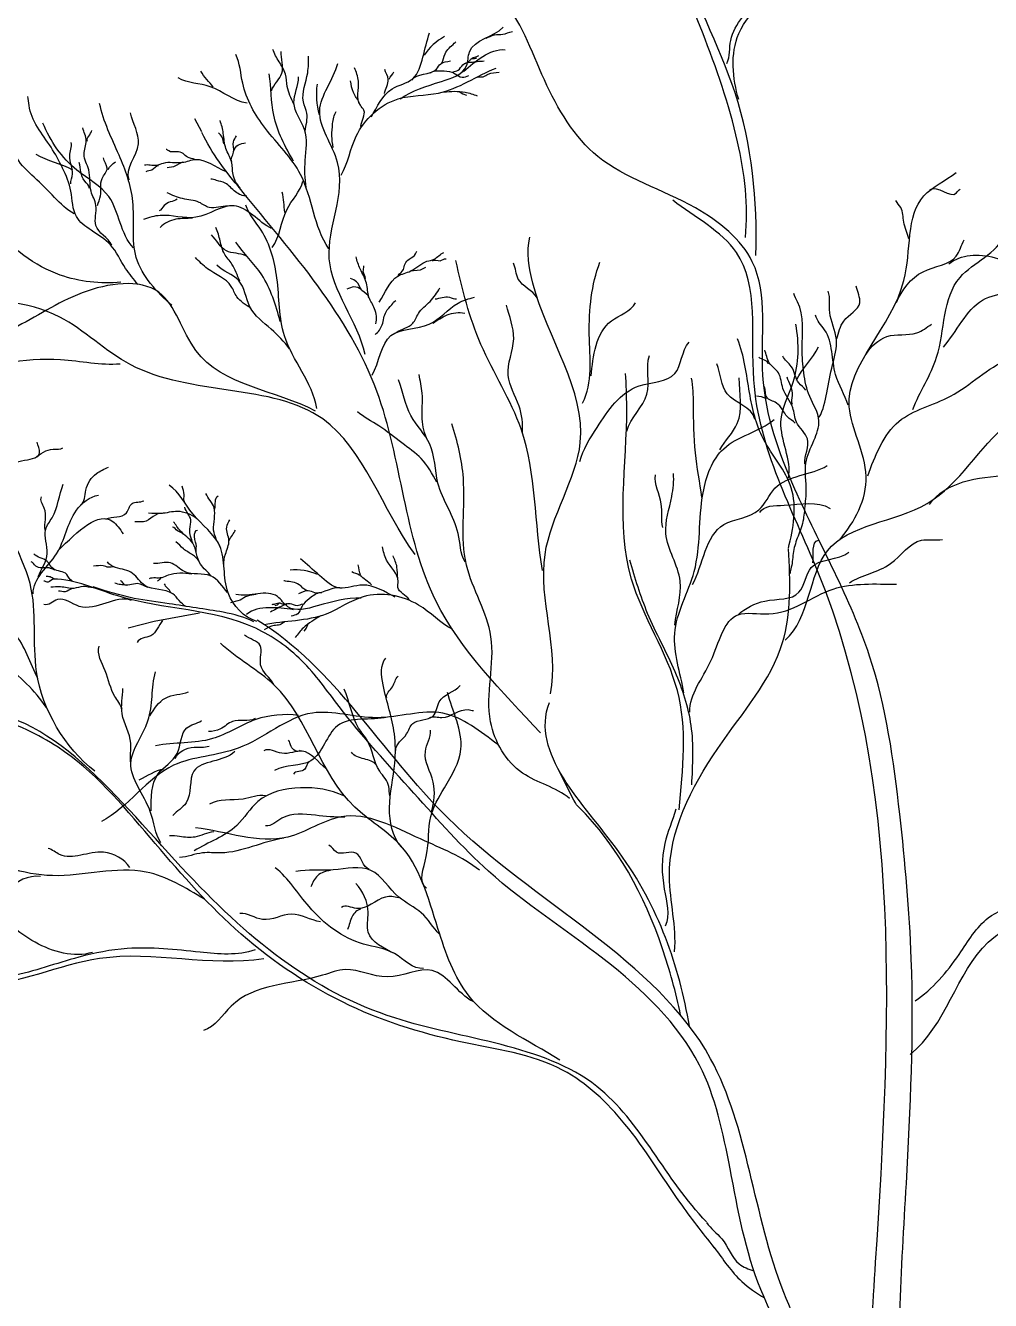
# Model space of a CAD drawing. Header units: millimetres. Extents: x 87938 to 265635, y 330093 to 434310.
# Drawn here: x 172542 to 174143, y 339815 to 341930 of the extents above; entities that cross this region are included whole.
import ezdxf

# ---------------------------------------------------------------- set-up
doc = ezdxf.new("R2010")
doc.units = ezdxf.units.MM

# ---------------------------------------------------------------- blocks, each defined once
blk = doc.blocks.new('A$C61C17CF5')
for p, q in [((2882.6, 11429.5), (2890.5, 11424.4)), ((2890.5, 11424.4), (2897.6, 11421.9)), ((2348.9, 11345.9), (2334.2, 11372.6)), ((2290.1, 11273.1), (2277.4, 11271.5)), ((2309.1, 11282.7), (2290.1, 11273.1)), ((2781, 11057.3), (2802.2, 11059.6)), ((2802.2, 11059.6), (2813.7, 11065.3)), ((2344.2, 10347.8), (2250.1, 10330.3)), ((2250.1, 10330.3), (2196, 10316.4)), ((2565.2, 10316.3), (2560.7, 10310.4)), ((2569.1, 10324.9), (2565.2, 10316.3))]:
    blk.add_line(p, q)
for centre, radius, start, end in [((2904.4, 11443.4), 112.6, 117.525, 147.1277), ((2743.7, 11424.1), 157.1, 172.5138, 195.6798), ((2543.3, 10324.6), 112.6, 66.1119, 95.7147)]:
    blk.add_arc(centre, radius, start, end)
for points, start_tangent, end_tangent in [([(3497.9, 11089.4), (3454.8, 11427), (3339.8, 11721.7), (3275.1, 12275), (3145.6, 12540.9)], (0.030885, 0.999523), (-0.542086, 0.840323)), ([(3476.2, 11126.4), (3459.9, 11325.2), (3387, 11552.2), (3317.9, 11742.8), (3293.6, 12079.5), (3273.4, 12266)], (0.106884, 0.994271), (-0.322678, 0.946509)), ([(3462.6, 11412.6), (3462.6, 11549.6), (3561.9, 11691.3), (3566.6, 11851.8), (3642.2, 12102.1), (3661.1, 12234.3)], (-0.293486, 0.955963), (0.961545, -0.274648)), ([(3437.9, 11487.6), (3445.9, 11535.5), (3469.9, 11583.6), (3515.2, 11634.2), (3557.9, 11695.5), (3560.5, 11786.1), (3560.5, 11866), (3605.9, 11972.6)], (0.423025, 0.906118), (0.307228, 0.951636)), ([(4536.7, 11488), (4405.5, 11528), (4235.6, 11532.5), (4013.5, 11660.6), (3903, 11722.2)], (-0.929455, 0.368937), (-0.864049, 0.503408)), ([(2760.6, 11414.1), (2845.8, 11450.4), (2897.8, 11482.5), (2904.2, 11511.7), (2973.9, 11562.7)], (0.823516, 0.567293), (0.694176, 0.719805)), ([(2700.6, 11377), (2743.4, 11435), (2786.5, 11456.1), (2807.5, 11500.7), (2821.1, 11551.3)], (0.50983, 0.860275), (0.293742, 0.955885)), ([(2846.4, 11488.7), (2853.3, 11507.7), (2872.6, 11529.5), (2875.4, 11532.2)], (0.630926, 0.775843), (0.712741, 0.701427)), ([(2938.8, 11540), (2955.7, 11547), (2973.1, 11548.2), (2993, 11554.2)], (0.933041, 0.359769), (0.973544, 0.228501)), ([(2612.4, 11103.4), (2553.7, 11257.3), (2480.7, 11353), (2433.7, 11446.9), (2419.2, 11506.1)], (-0.574587, 0.818443), (-0.447309, 0.89438)), ([(2493.4, 11431.2), (2515, 11467.3), (2513.6, 11512.7)], (0.308267, 0.9513), (0.032095, 0.999485)), ([(2539.5, 11403.3), (2526, 11439.7), (2522.3, 11465.5), (2509.3, 11491.2), (2496.1, 11516.9)], (-0.377116, 0.926166), (-0.340299, 0.940317)), ([(2891.6, 11471), (2931.7, 11502.1), (2978.2, 11516)], (0.7632, 0.646162), (0.993338, -0.115234)), ([(2894.8, 11487.9), (2903.3, 11492.1), (2907.2, 11497.3), (2917.4, 11501.4), (2923.5, 11504.3)], (0.932314, 0.361651), (0.854679, 0.519157)), ([(2563, 11347.1), (2566.7, 11384.5), (2559.7, 11408), (2568.5, 11468.5), (2570.4, 11502.7)], (0.167134, 0.985934), (0.021195, 0.999775)), ([(2687.8, 10884.3), (2613.3, 11082.6), (2630.4, 11282.5), (2593.4, 11389.4), (2630.8, 11487.7)], (-0.214936, 0.976628), (0.245301, 0.969447)), ([(2638.2, 11256.2), (2669.1, 11336.6), (2755.8, 11414.1), (2839.5, 11426.2), (2959.5, 11478.2)], (0.49119, 0.871053), (0.928611, 0.371054)), ([(2678.8, 11357.2), (2685.1, 11390.6), (2677.7, 11401), (2673.7, 11450.9), (2665.3, 11478.8)], (0.066919, 0.997758), (-0.391371, 0.920233)), ([(2784.2, 11453), (2835.4, 11476.1), (2844.4, 11487), (2864.6, 11493)], (0.531589, 0.847003), (0.969282, 0.245952)), ([(2869.3, 11470.4), (2880.4, 11473.7), (2890.5, 11485.1), (2905.6, 11490.2), (2934.3, 11493)], (0.941788, 0.336206), (0.996775, 0.080247)), ([(2909.4, 11498.2), (2914.5, 11497.6), (2919.4, 11499.1)], (0.999025, 0.044143), (0.98779, 0.155792)), ([(2443, 11405.3), (2366.1, 11439.4), (2300.2, 11457.9)], (-0.991104, 0.133092), (-0.852169, 0.523267)), ([(2372.7, 11438.2), (2346.9, 11471.8)], (-0.614107, 0.789223), (-0.500014, 0.866017)), ([(2539.3, 11284.8), (2498, 11380.4), (2488.3, 11466.4)], (-0.509933, 0.860214), (-0.168948, 0.985625)), ([(2565.4, 11230.7), (2563.6, 11286.6), (2561.9, 11350.8), (2540, 11406.1), (2549.5, 11460.1)], (-0.155291, 0.987869), (-0.06287, 0.998022)), ([(2675, 11406.7), (2663.4, 11427.1), (2657.2, 11451.4)], (-0.418023, 0.908436), (-0.21125, 0.977432)), ([(2728.1, 11425.2), (2735.7, 11454.7), (2728.3, 11475.3)], (0.087043, 0.996205), (-0.263141, 0.964757)), ([(2737.7, 11455.2), (2747.4, 11470.1)], (0.156047, 0.98775), (0.286747, 0.958006)), ([(2823.2, 11468.2), (2846.2, 11472.5), (2867.7, 11469.3), (2874.4, 11466.1), (2888.7, 11458.9), (2902.9, 11462.5)], (0.785807, 0.618472), (0.933823, 0.357737)), ([(2920.4, 11459), (2932.4, 11460.2), (2942.8, 11465.4), (2965.3, 11469.6)], (0.948663, 0.316288), (0.984733, 0.174072)), ([(2216.2, 11029.3), (2191, 11062.3), (2159.4, 11111.6), (2119.7, 11141.6), (2088.8, 11170.1), (2077.3, 11222.6), (2060.3, 11270.6), (2036.2, 11313.7), (1990.6, 11400.7), (1987.9, 11419.4)], (-0.596515, 0.802602), (-0.28602, 0.958224)), ([(2286.9, 10985.5), (2213.1, 11084.9), (2205.9, 11201.4), (2177.2, 11297.7), (2137, 11404.4)], (-0.744556, 0.66756), (-0.203895, 0.978993)), ([(2084.3, 11175.8), (2043.5, 11209.7), (2001.6, 11251.7), (1966, 11291.3), (1947, 11345.8), (1925.7, 11384.1)], (-0.889331, 0.457265), (-0.214411, 0.976744)), ([(2198.1, 11246), (2217.3, 11320.7), (2200.9, 11384.9)], (-0.342716, 0.939439), (-0.22206, 0.975033)), ([(2621.6, 11313.4), (2620.3, 11362.8), (2627.7, 11387.8)], (-0.222503, 0.974932), (0.577871, 0.816128)), ([(2207.1, 11105.2), (2156, 11211.4), (2089.9, 11266.1), (2019.4, 11363.8)], (-0.698543, 0.715568), (-0.386239, 0.922399)), ([(2162.4, 11111), (2129.4, 11151.5), (2129.3, 11193.4), (2119.3, 11222.5), (2114.4, 11267.1), (2104.8, 11299.2), (2109.1, 11327.1), (2102.3, 11354.4)], (-0.478311, 0.878191), (-0.203753, 0.979022)), ([(2112.1, 11326.6), (2120.8, 11348.7)], (-0.592972, 0.805223), (0.107825, 0.99417)), ([(3051.2, 10099.2), (2834.7, 10372), (2712, 10807.9), (2429.7, 11226), (2349.3, 11344.5)], (-0.677737, 0.735305), (-0.418488, 0.908222)), ([(2428.8, 11230), (2413.7, 11257.6), (2410.4, 11284.2), (2398.9, 11311.2), (2393.5, 11342.9), (2386.7, 11369)], (-0.747556, 0.664199), (-0.3646, 0.931164)), ([(2077, 11237.8), (2080.7, 11258.5), (2075.1, 11296), (2078.1, 11323.4)], (0.010761, 0.999942), (-0.181171, 0.983452)), ([(2395.5, 11320.5), (2391.2, 11334.8), (2383.8, 11344.1)], (-0.563797, 0.825913), (-0.40965, 0.912243)), ([(2411.3, 11283.3), (2414.9, 11303.9), (2414.3, 11325), (2420.9, 11337.3)], (-0.550266, 0.83499), (0.512078, 0.858939)), ([(2415.2, 11306.4), (2424.8, 11318.9), (2439.6, 11322.8)], (0.395877, 0.918303), (0.984534, 0.175191)), ([(2081.6, 11266.4), (2005.6, 11298.9)], (-0.876865, 0.480736), (-0.863931, 0.50361)), ([(2132.3, 11192.9), (2138.9, 11213), (2142.1, 11248.9), (2152.6, 11270.2), (2144.9, 11291.7)], (0.248165, 0.968718), (-0.107308, 0.994226)), ([(2334.8, 11288.7), (2319.2, 11293.2), (2310.1, 11300.8), (2297.4, 11304.5), (2280.2, 11306.2), (2275.3, 11309.4)], (-0.954396, 0.298544), (-0.974691, 0.223558)), ([(2116.1, 11228.6), (2106, 11243.8), (2094.5, 11282.2)], (-0.049096, 0.998794), (-0.272011, 0.962294)), ([(2154.6, 11268), (2169.6, 11283.6)], (0.568397, 0.822755), (0.852595, 0.522572)), ([(2398, 11263.9), (2336.3, 11287.9), (2307.8, 11281.9), (2269.1, 11280.5), (2254.1, 11276), (2230, 11276.4)], (-0.93027, 0.366875), (-0.962071, -0.272799)), ([(2259, 11275.2), (2245.6, 11266.6), (2232.9, 11262.8)], (-0.995433, 0.095459), (-0.738355, -0.674412)), ([(2442.1, 11212.7), (2418.8, 11221.2), (2397.2, 11239.5), (2379.5, 11245.1), (2367.3, 11247.8)], (-0.999873, -0.01596), (-0.987676, -0.156511)), ([(2494.6, 11105.8), (2525, 11184.2), (2558.7, 11243.8)], (0.608496, 0.793557), (0.23476, 0.972053)), ([(3671.8, 10500.7), (3726.6, 10631.2), (3691.7, 10775.6), (3805, 11037.7), (3846.5, 11213), (3913.5, 11261.5)], (0.665933, 0.746011), (0.79518, 0.606374)), ([(2403.1, 11191.7), (2364.2, 11189), (2343.2, 11199.6), (2309.2, 11207.3), (2276.8, 11219.5)], (-0.999261, 0.038428), (-0.900104, 0.435675)), ([(2521.1, 11178.7), (2515.7, 11220.7)], (-0.121588, 0.992581), (-0.256626, 0.966511)), ([(3823.7, 10770.2), (3872.9, 10878.6), (3921.4, 11043.9), (4013.2, 11132.4), (4034.3, 11212)], (0.349014, 0.937118), (0.656479, 0.754345)), ([(3858.5, 11225.6), (3914, 11219), (3921.8, 11227.1)], (0.775897, 0.630859), (0.950988, 0.309228)), ([(2181.3, 11034), (2055.4, 11048.8), (1979.6, 11089.7), (1817.3, 11171), (1747.1, 11147.3), (1600.5, 11194.6)], (-0.995219, -0.097666), (-0.993743, 0.111693)), ([(2493.4, 11145.3), (2416, 11192.4), (2336.5, 11168.7), (2262.7, 11172.4), (2227.7, 11164.3)], (-0.89033, 0.455315), (-0.94921, -0.314642)), ([(2297.7, 11205.9), (2270.8, 11192.8), (2260.2, 11181.8)], (-0.877396, -0.479767), (-0.940954, -0.338535)), ([(2587.5, 10772.3), (2520.4, 10922.8), (2504.7, 11042.1), (2471.8, 11141.9), (2440.3, 11194)], (-0.170212, 0.985408), (-0.313987, 0.949427)), ([(3814.9, 11124.2), (3804.6, 11158.8), (3798.5, 11188.8), (3788.3, 11203.2)], (-0.210658, 0.97756), (-0.479022, 0.877803)), ([(2329.3, 11166.6), (2295.2, 11164.4), (2262.4, 11147.7)], (-0.999344, -0.036227), (-0.698331, -0.715775)), ([(2427.5, 11036.3), (2411.5, 11071.6), (2395.9, 11092.5), (2387, 11119.9), (2378.1, 11147.4)], (-0.386159, 0.922432), (-0.422235, 0.906486)), ([(2440.5, 11088.6), (2399.8, 11099), (2368.8, 11132.1)], (-0.889621, 0.456699), (-0.727894, 0.68569)), ([(2511.4, 10952.4), (2473.1, 11049.3), (2419.4, 11117.2)], (-0.245501, 0.969396), (-0.575636, 0.817706)), ([(3071.9, 10180.3), (3060.7, 10469.5), (3133.9, 10701.3), (3035.3, 11031.8), (3029.3, 11127.5)], (0.197201, 0.980363), (0.222648, 0.974899)), ([(3789.3, 10991.7), (3844.8, 11055.8), (3913.7, 11088.3), (3929.9, 11121.7)], (0.411213, 0.911539), (0.475661, 0.879629)), ([(3887.2, 10899.1), (3968.1, 10996.6), (4085.3, 11027.6), (4160.9, 11074.6), (4248.9, 11121.3)], (0.646001, 0.763337), (0.719473, 0.69452)), ([(2450.6, 10979.9), (2421.6, 11003.8), (2409.9, 11025.4), (2361, 11062), (2335.5, 11084.9)], (-0.814035, 0.580816), (-0.720374, 0.693586)), ([(2709.8, 10947.6), (2707.4, 10979), (2695.6, 11003), (2690.4, 11031.9), (2677.5, 11061.4), (2668.8, 11086.9)], (0.261169, 0.965293), (-0.205465, 0.978665)), ([(2717, 10992.9), (2755.5, 11046.7), (2782.6, 11057.3), (2815.7, 11077.3), (2830.8, 11081.8), (2850.7, 11095.3)], (0.576965, 0.816769), (0.954195, 0.299187)), ([(2756.3, 11048.2), (2766.9, 11060.5), (2770.4, 11071.9), (2778.9, 11081.9), (2792.3, 11092.8), (2794.8, 11098.2)], (0.634598, 0.772842), (0.692675, 0.72125)), ([(2827, 11078.5), (2843, 11078.6), (2855.7, 11082.4)], (0.780241, 0.625479), (0.987223, -0.159345)), ([(3897.9, 11072.4), (3994.4, 11084.6), (4026.2, 11084)], (0.814078, 0.580755), (0.729407, 0.68408)), ([(2531, 10895.7), (2492.8, 10936.6), (2448.7, 10983.2), (2425.2, 11037.9), (2380.4, 11069.5)], (-0.586898, 0.809661), (-0.65956, 0.751652)), ([(2688.1, 11041.6), (2683.8, 11055.9), (2684.9, 11067.7)], (0.018834, 0.999823), (-0.157414, 0.987533)), ([(3055.5, 10435.8), (3011, 10729.6), (2927.9, 10904.7), (2875.9, 11078.9)], (-0.166237, 0.986086), (-0.210614, 0.977569)), ([(3044.6, 11001.7), (3005.2, 11040.6), (2995.5, 11073.2)], (-0.510073, 0.860131), (-0.400242, 0.916409)), ([(3138.6, 10783.1), (3152.5, 10925.7), (3174.3, 11075.7)], (0.460532, 0.887643), (0.333644, 0.942699)), ([(2791.1, 10469.2), (2599.6, 10750.4), (2202, 10862.4), (2054.3, 10961.8), (1579.9, 11004.9), (1410, 11041.3), (1254.5, 10994.8)], (-0.589928, 0.807456), (-0.980341, -0.197309)), ([(2584.4, 10766.7), (2336.5, 10892.6), (2259.5, 11013.2), (2100.8, 11012), (1958.6, 10938.8), (1758.9, 10868.9), (1596.4, 10794.8)], (-0.880018, 0.47494), (-0.974415, -0.224758)), ([(2695.3, 11001.8), (2681, 11017), (2669.9, 11035), (2657.6, 11041.7)], (0.002541, 0.999997), (-0.899115, 0.437712)), ([(2679.4, 11018.9), (2664.5, 11024.2), (2649.9, 11019.3)], (-0.834467, 0.551058), (-0.91948, -0.393137)), ([(2702.3, 10841.3), (2741.1, 10923.2), (2820.6, 10946.9), (2880.3, 10990.5), (2914.1, 11002.9)], (0.495082, 0.868846), (0.966374, 0.25714)), ([(2752.3, 10929.6), (2786.3, 10948.7), (2798.1, 10969.1), (2822.3, 10994.2), (2842.8, 11022.1)], (0.814703, 0.579878), (0.514022, 0.857777)), ([(2832.7, 10999.3), (2862.4, 11003.1), (2877.3, 10999.7)], (0.996821, 0.079667), (0.972565, 0.23263)), ([(3599.4, 10559), (3602.4, 10600.5), (3601.8, 10659), (3618.5, 10705.9), (3628.7, 10746.6), (3609.6, 10796.8), (3597.5, 10846.3), (3594, 10895.5), (3584.5, 10993.3), (3576.5, 11010.5)], (0.058976, 0.998259), (-0.28602, 0.958224)), ([(3629.4, 10753.8), (3645, 10804.6), (3657, 10862.7), (3665.1, 10915.4), (3651.1, 10971.3), (3647.9, 11015.1)], (0.493177, 0.869929), (-0.356064, 0.934462)), ([(3666, 10917), (3680.2, 10953.4), (3713.6, 10991.3), (3706.3, 11025.5)], (0.310839, 0.950463), (-0.150822, 0.988561)), ([(2708.2, 10925.8), (2723, 10945.7), (2731.1, 10972.8), (2742.8, 10987.3), (2751.6, 10996.2)], (0.845027, 0.534724), (0.911868, 0.410483)), ([(3013.8, 10722.1), (3006.9, 10777.2), (2984.1, 10840.8), (2995.7, 10916.6), (2980.6, 10986.4)], (0.06633, 0.997798), (-0.252264, 0.967659)), ([(3156.3, 10839.9), (3198.4, 10953.8), (3248, 10991.4)], (0.102876, 0.994694), (0.442073, 0.896979)), ([(2827.8, 10949.1), (2857.5, 10966), (2894.2, 10969.9)], (0.855694, 0.517483), (0.97642, -0.215879)), ([(3689.5, 10778.8), (3663.4, 10842.4), (3640.4, 10935.4), (3621.9, 10965.5)], (-0.320489, 0.947252), (-0.199678, 0.979862)), ([(3565.5, 10627.5), (3550, 10744.3), (3575.2, 10826.4), (3580.7, 10946.7)], (0.192019, 0.981391), (-0.18256, 0.983195)), ([(3726.4, 10885), (3769.5, 10921.2), (3831.7, 10929), (3862.2, 10947)], (0.569267, 0.822152), (0.815837, 0.578281)), ([(3133.1, 10661.8), (3168.6, 10732.6), (3256.1, 10818.8), (3329.8, 10844.3), (3359.8, 10909.8)], (0.245005, 0.969522), (0.681314, 0.731991)), ([(3565.3, 10482.5), (3571.5, 10607.2), (3513.6, 10708.6), (3484.9, 10804.9), (3460, 10916.2)], (0.256818, 0.96646), (-0.366093, 0.930578)), ([(3558.9, 10291.8), (3646.3, 10476.8), (3853.4, 10575.3), (4020.5, 10739.3), (4184.9, 10816.9), (4424.4, 10888.4), (4524, 10869.2)], (0.752982, 0.658041), (0.999951, -0.009915)), ([(3582, 10831.1), (3627.8, 10900)], (0.469886, 0.882727), (0.44653, 0.894769)), ([(2179.9, 10864.2), (2055.8, 10873), (1851, 10811.9), (1791.8, 10735.2), (1689, 10694.7)], (-0.996921, -0.07841), (-0.964876, -0.262705)), ([(3230.5, 10725.2), (3271.9, 10801.8), (3277.2, 10882.2)], (0.238527, 0.971136), (0.301968, 0.953318)), ([(3523.5, 10864.8), (3504.1, 10878.5)], (0.054576, 0.99851), (-0.635129, 0.772406)), ([(3599.6, 10656.9), (3605, 10708.8), (3582.1, 10743.9), (3574.5, 10773.7), (3554.2, 10813.8), (3544.6, 10845.9), (3525.8, 10866.8), (3516.4, 10893.3)], (-0.081321, 0.996688), (-0.366227, 0.930526)), ([(3601.6, 10809.8), (3587.1, 10825.1), (3571.3, 10859.4), (3553.7, 10880.7)], (-0.557111, 0.830438), (-0.387543, 0.921852)), ([(3730.4, 10632.3), (3794.5, 10745.2), (3901.3, 10797.4), (4021.1, 10873.9), (4194.7, 10893.2)], (0.326471, 0.945207), (0.987038, 0.160486)), ([(2817.5, 10705.9), (2806, 10750.4), (2806.1, 10803.7), (2799.8, 10842.7)], (-0.452364, 0.891833), (-0.124102, 0.99227)), ([(3495.8, 10750.2), (3438.7, 10802.2), (3417.3, 10864.8)], (-0.228303, 0.97359), (-0.348729, 0.937224)), ([(2894.9, 10453.1), (2880.5, 10512.8), (2838.7, 10617.5), (2821.9, 10697.8), (2782.7, 10757.2), (2757, 10831.3)], (-0.490103, 0.871664), (-0.371884, 0.928279)), ([(3385.6, 10587.5), (3372.5, 10680), (3368.6, 10780.9), (3364.2, 10835.2)], (-0.109853, 0.993948), (-0.21742, 0.976078)), ([(3423.1, 10686.3), (3459.5, 10740.9), (3463.4, 10835.5)], (0.475418, 0.87976), (-0.009406, 0.999956)), ([(3579.8, 10741.8), (3563.3, 10755.1), (3540.9, 10783.3), (3520.6, 10795.4), (3515.3, 10817.6)], (-0.738556, 0.674192), (-0.455226, 0.890376)), ([(3573.9, 10780.5), (3574, 10798.8), (3562.6, 10837.2)], (-0.506418, 0.862288), (-0.299968, 0.953949)), ([(3520, 10792.4), (3499, 10797.3)], (-0.926385, 0.376578), (-0.999542, -0.030272)), ([(2836.3, 10619.1), (2803.9, 10668), (2764, 10700.5), (2716, 10735.9), (2671.7, 10765.4)], (-0.472808, 0.881166), (-0.757326, 0.653038)), ([(3111.7, 9963.3), (3014.1, 10016), (2947.8, 10122.2), (2948.6, 10298.7), (2898, 10447.2), (2891.3, 10627.8), (2867.2, 10740.3)], (-0.763613, 0.645675), (-0.31303, 0.949743)), ([(3348.8, 10182.4), (3329.6, 10305.2), (3370, 10434), (3388.5, 10597.2), (3431.2, 10688.7), (3535.9, 10749.2)], (-0.16822, 0.98575), (0.765265, 0.643716)), ([(3858.2, 10572.6), (4019.7, 10633.1), (4154.3, 10632.5), (4329, 10648), (4533.8, 10672.4)], (0.554937, 0.831893), (0.812545, -0.582898)), ([(2127.3, 10019.7), (2006.4, 10225.6), (1992.8, 10408.8), (1931, 10600.4), (1945.5, 10705.2)], (-0.788078, 0.615576), (-0.054456, 0.998516)), ([(1941, 10647.5), (2012.6, 10680.5), (2007.6, 10702.3)], (0.514158, 0.857696), (-0.184005, 0.982925)), ([(2003, 10668.9), (2041, 10687.6), (2060.6, 10690.5)], (0.764716, 0.644368), (0.720427, 0.693531)), ([(2097.4, 10572), (2108.5, 10603), (2130.3, 10637.1), (2155.5, 10650.5)], (0.860919, 0.508742), (0.909945, 0.414728)), ([(3304.8, 10525.5), (3301.9, 10574.2), (3289.6, 10634.8)], (-0.264476, 0.964392), (0.165717, 0.986173)), ([(3330.2, 10322.8), (3341, 10413.6), (3311.4, 10512.9), (3323.6, 10589.5), (3326.9, 10637.2)], (0.091742, 0.995783), (-0.097726, 0.995213)), ([(3366.5, 10406.7), (3431.5, 10531.2), (3504.2, 10561.6), (3537.5, 10606.6), (3646.1, 10653.6)], (0.475675, 0.879621), (0.849561, 0.52749)), ([(2009.3, 10423.6), (2028.5, 10471.5), (2025.2, 10521.4), (2038.3, 10545.6), (2061.3, 10615.1)], (0.407386, 0.913256), (0.351008, 0.936373)), ([(2462.9, 10330.3), (2403.5, 10389.6), (2386.1, 10487.2), (2330.3, 10553.4), (2281.4, 10612.7)], (-0.952833, 0.303495), (-0.830767, 0.556621)), ([(2313, 10578.5), (2312.3, 10593), (2308.4, 10610.8)], (-0.478097, 0.878307), (-0.222339, 0.97497)), ([(1999.1, 10387.9), (2047.5, 10470.8), (2089.1, 10560.9), (2134.4, 10592.6)], (-0.002225, 0.999998), (0.983911, 0.178657)), ([(2024, 10519.4), (2022.2, 10565.6), (2016.8, 10588.7)], (-0.146901, 0.989151), (0.618306, 0.785938)), ([(2149.8, 10542.6), (2192.5, 10555.4), (2204.2, 10574.8), (2228.6, 10580.7)], (0.895027, 0.446012), (0.88368, 0.468091)), ([(2388, 10483.3), (2373.5, 10520), (2374.3, 10566.1), (2357.2, 10596)], (-0.464528, 0.885558), (-0.400186, 0.916434)), ([(2376, 10563.6), (2382.9, 10590.9)], (0.247521, 0.968883), (0.9088, 0.417233)), ([(3505.9, 10556.2), (3556.7, 10571.4), (3652.2, 10564.9)], (0.486315, 0.873784), (0.85609, -0.516826)), ([(2267.6, 10554.2), (2228.1, 10537.1), (2210.3, 10537.1)], (-0.971882, 0.235468), (-0.995393, -0.095882)), ([(2338.4, 10543), (2298.3, 10558.5), (2264.9, 10554.2), (2238.5, 10555)], (-0.758332, 0.651869), (-0.997743, 0.067145)), ([(2330.3, 10492.5), (2323.9, 10522), (2326, 10541.3), (2313.8, 10567.6)], (-0.279494, 0.960148), (-0.16922, 0.985578)), ([(3599.2, 10559), (3596.5, 10542.3), (3585.4, 10507.2), (3575.9, 10475.5), (3571.5, 10442.7), (3569.2, 10430)], (-0.269698, -0.962945), (0.018784, -0.999824)), ([(2009, 10211.8), (1959.7, 10306.9), (1909.6, 10353.1), (1868.7, 10426.7), (1851.9, 10482.8), (1791.3, 10530.1)], (-0.458591, 0.888647), (-0.846208, 0.532852)), ([(2309.6, 10512.8), (2298.3, 10518.4), (2288.4, 10526.1)], (-0.731374, 0.681977), (-1, 0)), ([(2367.6, 10424.6), (2346.3, 10448.9), (2330.1, 10492.5), (2304.7, 10517.9), (2290.4, 10537.2)], (-0.516962, 0.856008), (-0.573988, 0.818864)), ([(2394.6, 10447), (2397.9, 10470), (2405.2, 10498.3), (2400.5, 10525.9), (2407.1, 10541.1)], (-0.046008, 0.998941), (0.526791, 0.849995)), ([(2336.9, 10474.8), (2337.6, 10485.5), (2333.7, 10506.4), (2340, 10519.6)], (0.015959, 0.999873), (0.985925, -0.167186)), ([(2405.9, 10498.3), (2412.4, 10509.5), (2419, 10520)], (0.270293, 0.962778), (0.522554, 0.852606)), ([(3615.8, 10451.9), (3628, 10499.3)], (0.182738, 0.983162), (0.970292, 0.241935)), ([(3692.4, 10410.5), (3777, 10450.3), (3841.4, 10498.8), (3884.8, 10500.1)], (0.829021, 0.559218), (0.98945, 0.144874)), ([(2343.1, 10455.1), (2329.8, 10468.4), (2310.8, 10481), (2295.3, 10495.6)], (-0.507899, 0.861416), (-0.794563, 0.607181)), ([(2779.2, 10376.2), (2755.6, 10400.7), (2756.1, 10413.4), (2732.1, 10457.4), (2723.8, 10485.3)], (-0.602883, 0.79783), (-0.177082, 0.984196)), ([(3461, 10344.4), (3516.8, 10372.7), (3587.3, 10390.8), (3612.9, 10442.2), (3691, 10474.3)], (0.756334, 0.654186), (0.770824, 0.637048)), ([(2044.1, 10436.9), (2032.1, 10441.3), (2004.5, 10445.3), (1994.9, 10454.1)], (-0.946493, 0.322725), (-0.994737, 0.102458)), ([(2080, 10414.7), (2068.8, 10427.9), (2041.7, 10439), (2027.9, 10455), (2000.8, 10470.9)], (-0.965547, 0.260229), (-0.599446, 0.800415)), ([(2167.1, 10443.3), (2155.1, 10442.7), (2144.3, 10445.8), (2124.6, 10445.2)], (-0.983814, 0.179192), (-1, 0)), ([(2316.7, 10361.5), (2288.6, 10387.6), (2230.7, 10405), (2205.5, 10430.1), (2169.9, 10442.6), (2153.5, 10454.2)], (-0.923007, 0.384783), (-0.374672, 0.927157)), ([(2401.9, 10390.2), (2367.3, 10424.8), (2312.7, 10433.9), (2283.7, 10451.8), (2248.5, 10450.5)], (-0.613772, 0.789483), (-0.9956, 0.093708)), ([(2750.1, 10380.9), (2682.4, 10405.9), (2634.9, 10399.9), (2592.9, 10425.7), (2553.7, 10460.5)], (-0.897967, 0.440062), (-0.769642, 0.638476)), ([(2700.7, 10406.1), (2678.2, 10426.5), (2673, 10447.8)], (-0.618863, 0.785499), (-0.308736, 0.951148)), ([(2755.3, 10419.7), (2753.7, 10443.2), (2745.6, 10466.8)], (-0.148324, 0.988939), (-0.359085, 0.933305)), ([(2328, 10428.7), (2279.3, 10426.2), (2265.8, 10421), (2239.5, 10419.1)], (-0.993158, 0.116777), (-0.938459, -0.345392)), ([(2264.9, 10420.6), (2257.1, 10414.1)], (-0.996588, 0.082533), (-0.992804, 0.119749)), ([(2676.2, 10425.9), (2659.9, 10433.1)], (-0.671943, 0.740603), (-0.764954, 0.644084)), ([(2042.3, 10418.5), (2030.3, 10412), (2021.2, 10414)], (-0.999944, 0.010617), (-0.999938, 0.011147)), ([(2123.9, 10399.8), (2102.7, 10402.9), (2083.6, 10399), (2055.6, 10402.1), (2035.6, 10401.3)], (-0.998319, 0.057957), (-0.997205, -0.074717)), ([(3733.6, 8441.2), (3631.4, 8684.3), (3508, 8945.2), (3444.5, 9195.4), (3381, 9410.4), (3183.6, 9629), (2943.8, 9812.2), (2788.7, 9974.4), (2633.6, 10154.1), (2556, 10249.3), (2460.7, 10316.3), (2175.1, 10383.2), (2041.1, 10418.4)], (-0.757135, 0.653258), (-0.999941, 0.010876)), ([(2081, 10398.8), (2065.7, 10391.7), (2052, 10393.2)], (-0.997907, -0.06466), (-0.98521, -0.171349)), ([(2457.1, 10329.4), (2393.5, 10349.4), (2337.3, 10358.3), (2281.1, 10367.1), (2208.6, 10378.3), (2123.6, 10401.9)], (-0.890099, 0.455766), (-0.951943, 0.306277)), ([(2192, 10405.2), (2180.4, 10406.8), (2168.6, 10409.6)], (-0.970082, 0.242776), (-0.959735, 0.280907)), ([(2237.5, 10401.1), (2215.2, 10408.8), (2186.3, 10408.8), (2180.5, 10414.7)], (-0.966346, 0.257248), (-0.996404, 0.084734)), ([(2284.9, 10390.1), (2281.7, 10395.4), (2273.8, 10403.8), (2271.5, 10408.1)], (-0.866787, 0.498678), (-0.880658, 0.473752)), ([(2679.5, 10378.9), (2588.4, 10362.7), (2527.3, 10360.9), (2506, 10381.9), (2419.7, 10386.3)], (-0.999734, 0.023072), (-0.975154, 0.221527)), ([(2868.5, 10314.1), (2798.6, 10364.3), (2683.6, 10381.6), (2607, 10345.8), (2478.1, 10323.5)], (-0.888284, 0.459294), (-0.980067, -0.198666)), ([(2567, 10394.3), (2550.7, 10406.5), (2522.6, 10414.1), (2518.8, 10414.8)], (-0.952969, 0.303067), (-0.980608, 0.19598)), ([(2638.5, 10398.6), (2583, 10389.9), (2569.5, 10394), (2549.3, 10388)], (-0.908891, 0.417035), (-0.94551, -0.325594)), ([(3360.8, 10142.2), (3404.8, 10248.8), (3461, 10344.4), (3524.8, 10345.9), (3658.4, 10397.5), (3789.8, 10407.5)], (-0.017393, 0.999849), (0.999966, -0.008297)), ([(2203, 10373.9), (2094.9, 10361.7), (2049.5, 10375.6), (2021.6, 10365.2)], (-0.936655, 0.350253), (-0.964529, 0.263979)), ([(2461.5, 10386.5), (2443.5, 10383.1), (2428.3, 10374.7), (2408.4, 10368.7)], (-0.977587, -0.210534), (-0.939509, -0.342525)), ([(2557.8, 10366.4), (2546.6, 10363.1), (2532, 10367.1), (2516.6, 10363.1), (2491.1, 10349.7)], (-0.971987, -0.235036), (-0.877675, -0.479257)), ([(2526.9, 10367.2), (2517.5, 10366), (2511.3, 10368.2), (2500.6, 10366.1), (2493.8, 10365.1)], (-0.978009, -0.208561), (-0.999413, -0.03427)), ([(2509, 10367.8), (2505.1, 10364.5), (2500.2, 10363)], (-0.859767, -0.510687), (-0.911569, -0.411147)), ([(2597.5, 10389.9), (2576, 10380.8), (2559.7, 10366.4), (2555.9, 10360.1), (2547.9, 10346.2), (2534, 10341.4)], (-0.996248, 0.086547), (-0.977126, -0.212662)), ([(2538.8, 10354.8), (2488.2, 10358.8), (2441.7, 10344.9)], (-0.992518, 0.122099), (-0.767649, -0.64087)), ([(2267.5, 10332.1), (2243.1, 10300.7), (2215.2, 10286.8)], (-0.664456, -0.747328), (-0.317625, -0.948216)), ([(2521.3, 10329), (2510.6, 10323.3), (2499, 10322), (2477.9, 10313.2)], (-0.966819, -0.255464), (-0.919032, -0.394182)), ([(2498.2, 10199.6), (2470.8, 10240.7), (2470, 10280.2), (2437.5, 10301.9)], (-0.462462, 0.886639), (-0.799077, 0.601229)), ([(2026.7, 10151.6), (1935.5, 10243.7), (1844, 10284), (1779.8, 10272.7), (1632.6, 10232.8), (1563.1, 10172.3)], (-0.558907, 0.82923), (-0.860383, -0.509648)), ([(2183.5, 10149.1), (2168.5, 10174.9), (2148.4, 10228.1), (2135.9, 10279.2)], (-0.338356, 0.941018), (0.291318, 0.956626)), ([(3091.6, 9420.7), (2903.4, 9553.1), (2838.5, 9693.8), (2757.5, 9869.6), (2666.2, 9945.3), (2499.1, 10198.4), (2387.5, 10285.2)], (-0.848705, 0.528867), (-0.723653, 0.690164)), ([(2762.1, 9863.6), (2738.2, 9943.7), (2749.2, 10036.7), (2748.2, 10097), (2725, 10199.1), (2730.5, 10254.1)], (-0.662751, 0.74884), (0.653656, 0.756792)), ([(2264, 9871.3), (2242, 9936.3), (2201.8, 10036.8), (2237.1, 10124), (2252.7, 10225.8)], (-0.552562, 0.833472), (0.263643, 0.96462)), ([(2732.3, 10172.6), (2744.3, 10194.7), (2756.2, 10216.7)], (-0.251166, 0.967944), (0.78988, 0.613261)), ([(2201.4, 10036.2), (2201.8, 10078.1), (2183.6, 10139), (2185.2, 10191.4)], (-0.135667, 0.990754), (0.032121, 0.999484)), ([(2241.2, 10134.6), (2273.4, 10171.6), (2321.5, 10184.5)], (0.51076, 0.859723), (0.932379, 0.361483)), ([(2738.9, 9968.8), (2736.9, 9988), (2717.8, 10019.9), (2692.3, 10083), (2674.2, 10109.2), (2644.2, 10190.1)], (-0.294842, 0.955546), (-0.407411, 0.913245)), ([(2751, 10063), (2773.6, 10097.2), (2786.3, 10118.7), (2828.4, 10134), (2841.4, 10163.9), (2884.8, 10197.3)], (-0.019833, 0.999803), (0.668638, 0.743588)), ([(2814.6, 9777.5), (2814.5, 9842.8), (2823.6, 9925.6), (2852, 9985), (2886.2, 10065.4), (2858.3, 10183.2)], (-0.806938, 0.590637), (-0.256506, 0.966543)), ([(3395.8, 9084.9), (3168.1, 9366), (2749.1, 9508), (2306.4, 9820.8), (1841.1, 10140.6), (1721.6, 10104.9), (1504.8, 10074.4)], (-0.698248, 0.715856), (-0.997191, -0.074907)), ([(2962.7, 10075), (2848.6, 10140), (2711.8, 10130.7), (2578.2, 10140.4), (2424.2, 10067.4), (2290.5, 10032), (2140.6, 9915.2)], (-0.795311, 0.606202), (-0.883577, -0.468286)), ([(2549.7, 10135.6), (2460.8, 10126.9), (2370.9, 10087.3), (2253.2, 10072.5)], (-0.992794, 0.119831), (-0.979454, -0.201665)), ([(2459.4, 10128.8), (2412.9, 10123), (2387.5, 10107.4), (2362.9, 10102.1)], (-0.879416, -0.476055), (-0.999993, 0.00384)), ([(2733.9, 10132.1), (2630, 10113.8), (2575.3, 10041.5), (2499.8, 10021.6)], (-0.971987, -0.235035), (-0.867134, -0.498074)), ([(2821.2, 10130.5), (2846.9, 10131.3), (2901, 10147.5), (2912.5, 10145.4)], (0.871669, 0.490095), (0.995248, -0.097375)), ([(2243.7, 9937.7), (2258.3, 10014.2), (2297.7, 10056.3), (2317.9, 10109.9), (2348.1, 10124.7)], (0.008173, 0.999967), (0.811375, 0.584527)), ([(2825.5, 9935.8), (2828.8, 9997.4), (2812.5, 10060.5), (2823.5, 10104.9)], (0.253452, 0.967348), (-0.073096, 0.997325)), ([(2552.7, 10062.7), (2533.9, 10070.8), (2528.5, 10084.2)], (-0.712935, -0.70123), (-0.812986, 0.582283)), ([(2417.1, 10060.5), (2332.5, 10019.9), (2316.5, 9954.1), (2288.7, 9928)], (-0.701265, -0.712901), (-0.672034, -0.74052)), ([(2293.5, 10046.3), (2332.8, 10069.6), (2363.9, 10071.7)], (0.373432, 0.927658), (0.958224, 0.28602)), ([(2606.3, 10025.3), (2557.2, 10061.3), (2514.7, 10056.9), (2477.6, 10062.2)], (-0.783953, 0.62082), (-0.850978, -0.525202)), ([(2710.6, 10032.7), (2685.7, 10045.2), (2659.3, 10059.5)], (-0.537478, 0.843277), (-0.537098, 0.84352)), ([(2270.2, 10024.2), (2218.6, 10001.2)], (-0.988895, -0.148614), (-0.903388, -0.428823)), ([(2571.9, 10039), (2562.5, 10023.9), (2539.2, 10013.8)], (-0.954759, -0.297381), (-0.376848, -0.926275)), ([(2643.4, 9968.7), (2553.6, 9985.5), (2465.2, 9956.8), (2421.7, 9907.4), (2333.3, 9854.4)], (-0.903986, 0.427562), (-0.838239, -0.545303)), ([(2481, 9968.7), (2434.4, 9962.1), (2365, 9951.1)], (-0.981251, 0.192733), (-0.838373, -0.545097)), ([(2925, 9814.3), (2802.6, 9879.2), (2638, 9925.2), (2527, 9883.1), (2335.7, 9902.2)], (-0.786793, 0.617217), (-0.994708, 0.102745)), ([(2645.4, 9924.6), (2584.6, 9928.3), (2515.1, 9922.2), (2481, 9906.3)], (-0.999458, -0.032907), (-0.994399, 0.105688)), ([(3331.7, 9941.2), (3309.1, 9869.6), (3308, 9775.1), (3310, 9698.3)], (-0.266261, -0.963901), (-0.427985, -0.903786)), ([(2122, 9644.1), (2003.3, 9665), (1907.7, 9737.1), (1848.8, 9775.8), (1724.4, 9815.6), (1567.1, 9895.9), (1367.6, 9889.6)], (-0.952312, -0.305128), (-0.999932, -0.011637)), ([(2373.6, 9894.2), (2334.7, 9883.2), (2303, 9884.4), (2282.2, 9885.6)], (-0.996242, -0.08661), (-0.990824, -0.135155)), ([(2518.7, 9880.8), (2388.3, 9850.3), (2350.5, 9850.3), (2303, 9840.5)], (-0.98977, -0.14267), (-0.996712, -0.081027)), ([(2696.3, 9815.9), (2668.3, 9850), (2628, 9851.8), (2612.6, 9866.4)], (-0.956374, 0.292146), (-0.889827, 0.456298)), ([(2199.7, 9820.3), (2145.3, 9851.8), (2054, 9847), (2030.4, 9859.7)], (-0.574073, 0.818804), (-0.965327, 0.261042)), ([(2808.5, 9610.9), (2748.4, 9641.4), (2684.4, 9661.1), (2571.5, 9738.9), (2501.2, 9819.7)], (-0.994139, -0.108105), (-0.786942, 0.617027)), ([(2842.3, 9681.1), (2804.1, 9726), (2757.4, 9758.7), (2699.6, 9814.1), (2621.1, 9815.3), (2544, 9811.5)], (-0.701827, 0.712347), (-0.982139, -0.188159)), ([(2615.9, 9813.8), (2589.1, 9803.1), (2575.3, 9779.7)], (-0.998848, -0.047995), (-0.302675, -0.953094)), ([(2014.2, 9801.4), (1946.8, 9772.9), (1905.7, 9712.9), (1819.8, 9690)], (-0.991173, 0.132573), (-0.992203, -0.124632)), ([(2748.4, 9641.4), (2694, 9685.7), (2693.9, 9726.9), (2668.6, 9787.2)], (-0.890823, 0.454351), (-0.659822, 0.751422)), ([(2756.5, 9757), (2729.9, 9758.7), (2669.6, 9735.2), (2638.9, 9737)], (-0.952285, 0.305212), (-0.763521, -0.645782)), ([(2678.4, 9733.7), (2660.8, 9718.8), (2651.2, 9691.3)], (-0.990751, -0.13569), (-0.40652, -0.913642)), ([(2595.4, 9707.2), (2534.9, 9723.1), (2475.1, 9712.4), (2427.7, 9725)], (-0.984582, 0.174924), (-0.99829, -0.058449)), ([(2459.4, 9649.5), (2345.4, 9644.4), (2194.1, 9652), (2093.6, 9634.1), (1953.9, 9594.8), (1832.8, 9589.8), (1681, 9631.1), (1530.5, 9643.9)], (-0.941704, -0.336444), (-0.996716, -0.080977)), ([(2477.7, 9630.7), (2136.7, 9631.2), (1884.4, 9577.2), (1744.5, 9603.5), (1520.8, 9639), (1315.9, 9611.9)], (-0.987473, -0.157787), (-0.915094, -0.40324)), ([(2911.5, 9542), (2826.8, 9606.4), (2733.8, 9593.1), (2646.8, 9608.4), (2599.3, 9596.6), (2409.9, 9532.8), (2352.3, 9481.7)], (-0.892474, 0.451099), (-0.955085, -0.29633))]:
    blk.add_spline(points, degree=3, dxfattribs=dict(start_tangent=start_tangent, end_tangent=end_tangent))
for points, knots in [([(3829.4, 8395.8), (3814.7, 8472.9), (3782.6, 8728.6), (3810.5, 9141.4), (3830.5, 9576.2), (3797.7, 9941.2), (3750.8, 10280.5), (3589, 10560.4), (3490.9, 10831.5), (3534.8, 11068.4), (3357.1, 11212.9), (3163, 11265.3), (3051.5, 11452.1), (2995, 11628.3), (2884.4, 11692.1), (2834.6, 11703.8)], [0.1620426, 0.1620426, 0.1620426, 0.1620426, 0.2135281, 0.3309947, 0.4331658, 0.4991803, 0.5723292, 0.6554691, 0.709147, 0.761061, 0.796672, 0.846906, 0.8892534, 0.9322249, 0.9658864, 0.9658864, 0.9658864, 0.9658864]), ([(3764.3, 8365), (3757.3, 8400), (3720.5, 8608.6), (3767.3, 9301.5), (3813.8, 10141.3), (3459.6, 10763.8), (3516, 11093), (3370.8, 11169.4), (3325.6, 11203.9)], [0.1546887, 0.1546887, 0.1546887, 0.1546887, 0.1781724, 0.2945806, 0.6100233, 0.701608, 0.7600718, 0.7974916, 0.7974916, 0.7974916, 0.7974916]), ([(3329.4, 9645.5), (3334.1, 9697.4), (3292.7, 9845.2), (3404.1, 10067.3), (3575, 10259.1), (3569.5, 10413.8), (3565.6, 10481.3)], [0, 0, 0, 0, 0.0342256, 0.096487, 0.1529365, 0.1960705, 0.1960705, 0.1960705, 0.1960705]), ([(3920.7, 7393.4), (3966, 7526.2), (3973.9, 7791), (4138.9, 8145.9), (4169.3, 8618.2), (4120.6, 9244.1), (4211.5, 9824.1), (4292.9, 10253.9), (4322.9, 10423), (4365.2, 10496.4)], [0, 0, 0, 0, 0.0923019, 0.1699368, 0.2535162, 0.3993373, 0.5834003, 0.6340824, 0.690575, 0.690575, 0.690575, 0.690575]), ([(3746.5, 8530), (3743.8, 8539.9), (3702, 8680.9), (3502.2, 8946.7), (3465.2, 9549.6), (2843.8, 9834.5), (2625.5, 10233.9), (2464, 10332.9)], [0.1369329, 0.1369329, 0.1369329, 0.1369329, 0.1438395, 0.2359644, 0.347368, 0.5096642, 0.6342335, 0.6342335, 0.6342335, 0.6342335]), ([(3360.4, 9490.7), (3338.1, 9616), (3263, 9841.7), (3029.7, 10056), (3069.8, 10162.6)], [0.2299125, 0.2299125, 0.2299125, 0.2299125, 0.3148362, 0.3897313, 0.3897313, 0.3897313, 0.3897313]), ([(3342, 9513.8), (3332.1, 9561.1), (3289.8, 9717.8), (3209.5, 9869.4), (3122.5, 9953.4), (3089.6, 10021.6)], [0.22797, 0.22797, 0.22797, 0.22797, 0.2597158, 0.334455, 0.3375308, 0.3375308, 0.3375308, 0.3375308]), ([(3818.1, 9432.3), (3892.2, 9490.9), (3924.8, 9664.6), (4107.3, 9734.7), (4183, 9786.8), (4213.6, 9810.5)], [0, 0, 0, 0, 0.062152, 0.0969633, 0.1223584, 0.1223584, 0.1223584, 0.1223584]), ([(3828.2, 9543.6), (3864.8, 9568.2), (3914.7, 9627.2), (3980.4, 9739.2), (4112.2, 9754.1), (4185, 9805.4), (4216.5, 9832.9)], [0, 0, 0, 0, 0.0290258, 0.0503363, 0.0812462, 0.1084733, 0.1084733, 0.1084733, 0.1084733]), ([(3395.8, 9083.9), (3404.2, 9071.1), (3435.4, 9049.8), (3451.7, 8998.6), (3482.8, 8987.2), (3493.8, 8983.6)], [0, 0, 0, 0, 0.01012219, 0.02407821, 0.03147399, 0.03147399, 0.03147399, 0.03147399]), ([(3411.5, 9031.8), (3429.6, 9007.6), (3458.2, 8965.2), (3498.7, 8937.3), (3515.6, 8927.6)], [0, 0, 0, 0, 0.01990872, 0.03273932, 0.03273932, 0.03273932, 0.03273932])]:
    blk.add_open_spline(points, degree=3, knots=knots)
for points, start_tangent in [([(2850.8, 11428.7), (2894.9, 11428.2), (2920.3, 11420.7)], (0.978877, 0.204452)), ([(3338.6, 9939.7), (3335.2, 10187.1), (3240.2, 10418.3), (3230.2, 10775), (3227.9, 10844.7)], (0.198746, 0.980051)), ([(2050.6, 10477.1), (2164.5, 10537.7), (2185.8, 10512.1)], (0.765255, 0.643727)), ([(3365, 9991.4), (3363.8, 10114.5), (3330.5, 10225.9), (3273.5, 10347.1), (3236.4, 10457.4)], (-0.270906, 0.962606)), ([(2042.9, 10418.5), (2034.3, 10422.6), (2026.2, 10423.6)], (-0.994167, 0.107854)), ([(2596.1, 10341.7), (2559.5, 10317.1), (2542.4, 10296.9)], (-0.930787, -0.365562)), ([(2354.3, 9754.1), (2233.5, 9810.7), (2039, 9803.2), (1950, 9818.8), (1873.4, 9849.3)], (-0.996889, -0.078815))]:
    blk.add_spline(points, degree=3, dxfattribs=dict(start_tangent=start_tangent))
at = {"end_tangent": (-0.987307, -0.158826)}
blk.add_spline([(3412.1, 9031.5), (3340.5, 9125.7), (3226.5, 9288), (3097.1, 9399.8), (2885.5, 9458.7), (2640.4, 9541.2), (2418.3, 9692.9), (2241.8, 9882.3), (2050.7, 10069.4), (1917.3, 10136.4)], degree=3, dxfattribs=at)

msp = doc.modelspace()

# ---------------------------------------------------------------- block references
at = {"xscale": 0.8, "yscale": 0.8, "zscale": 0.8}
msp.add_blockref('A$C61C17CF5', (170955.6, 332677.3), dxfattribs=at)

doc.saveas('drawing.dxf')
